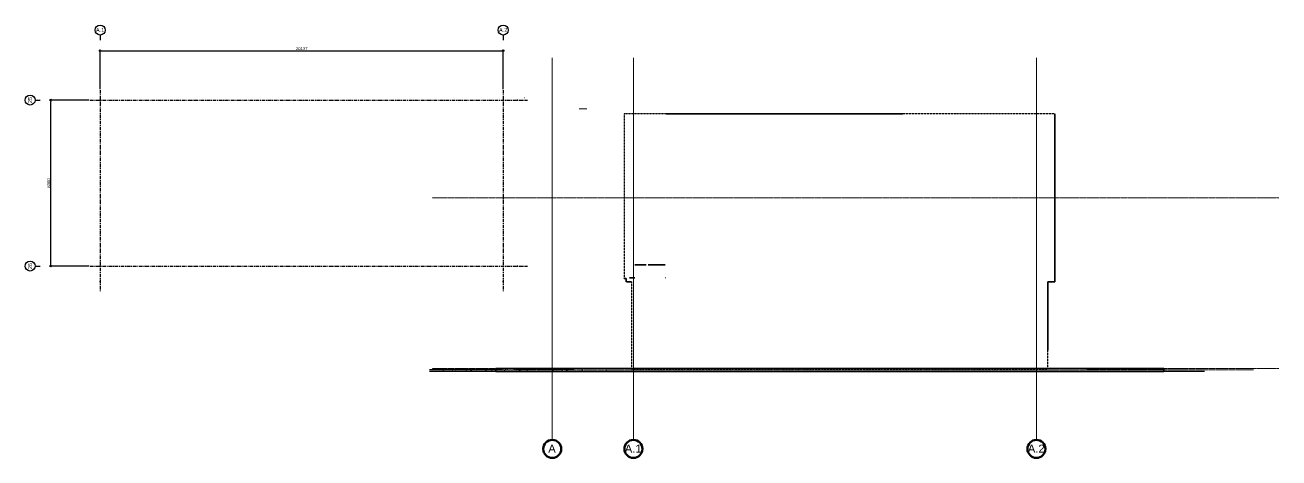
# Model space of a CAD drawing. Header units: millimetres. Extents: x 652554 to 1678317, y -308114 to 170803.
# Drawn here: x 864680 to 927325, y -49628 to -27983 of the extents above; entities that cross this region are included whole.
import ezdxf
from ezdxf.enums import TextEntityAlignment as Align

# ---------------------------------------------------------------- set-up
doc = ezdxf.new("R2010")
doc.units = ezdxf.units.MM
for name, pattern in [('Centre', [31.75, 6.35, -4.7625, 15.875, -4.7625]), ('DPA_Grid _ Level 100', [10, 5.5, -1.6, 1.3, -1.6]), ('DPA_Hidden 500', [1.4, 0.8, -0.6]), ('HIDDEN', [0.375, 0.25, -0.125]), ('TA_GL_000.70000', [1.925, 0.7, -0.175, 0.175, -0.175, 0.7])]:
    doc.linetypes.add(name, pattern=pattern)
for name, color, linetype in [('000 - 0_SYM_DWG_GRID-BUBBLE_MAIN_COLOR_1', 7, 'Continuous'), ('000 - 0_SYM_DWG_GRID-BUBBLE_SUB_COLOR_1', 7, 'Continuous'), ('000 - 0_SYM_DWG_GRIDLINE_MAIN_COLOR_1', 7, 'Continuous'), ('000 - 0_SYM_DWG_GRIDLINE_MAIN_COLOR_251', 7, 'Continuous'), ('DIM', 7, 'Continuous')]:
    doc.layers.add(name, color=color, linetype=linetype)
for name, color, linetype, lineweight in [('A-ANNO-DIMS', 7, 'Continuous', 9), ('A-COLS-E', 7, 'Continuous', 35), ('A-DETL-THIN', 7, 'Continuous', 25), ('A-FLOR-E', 7, 'Continuous', 35), ('A-FLOR-FNSH', 7, 'Continuous', 70), ('A-FLOR-LEVL', 7, 'Continuous', 9), ('A-FLOR-PATT', 7, 'Continuous', 70), ('A-GENM', 7, 'Continuous', 9), ('A-GENM-HDLN', 7, 'DPA_Hidden 500', 9), ('A-GLAZ-CURT', 7, 'Continuous', 9), ('A-GLAZ-CWMG', 7, 'Continuous', 35), ('G-ANNO-SPOR', 7, 'Continuous', 9), ('G-ANNO-TEXT', 7, 'Continuous', 9), ('L-SITE', 7, 'Continuous', 35), ('S-GRID', 7, 'Continuous', 9), ('S-GRID-IDEN', 7, 'Continuous', 50), ('WALL-E', 7, 'Continuous', 35)]:
    doc.layers.add(name, color=color, linetype=linetype, lineweight=lineweight)
doc.styles.add('Arial', font='arial.ttf')
doc.styles.add('Arial_2', font='arial.ttf', dxfattribs={"height": 3})
doc.styles.add('FAMELINE_FOR_CKST', font='arial.ttf')
doc.styles.add('TA', font='', dxfattribs={"height": 4.5})
doc.styles.get('TA').set_extended_font_data('Cordia New')
doc.dimstyles.new('DPA-DIM-3_0_C-T', dxfattribs={"dimscale": 304.8, "dimtxt": 153.03891, "dimasz": 0.246063, "dimexe": 0.328084, "dimexo": 0.0625, "dimgap": 0.082021, "dimtad": 0, "dimjust": 2, "dimdec": 0, "dimzin": 0, "dimdsep": 46, "dimtxsty": 'Arial_2', "dimblk1": 'DOTBLANK', "dimblk2": 'OBLIQUE', "dimsah": 1, "dimcen": 0.09, "dimdle": 0.328084, "dimclrd": 7, "dimclre": 7, "dimclrt": 7, "dimadec": 8, "dimazin": 0, "dimtfac": 1, "dimtdec": 4, "dimtix": 1, "dimtmove": 2, "dimatfit": 3, "dimfxl": 0.656168, "dimfxlon": 1, "dimtvp": 1, "dimtolj": 1, "dimtzin": 0, "dimarcsym": 2})
doc.dimstyles.new('FAMELINE-CKST_C-C', dxfattribs={"dimtxt": 0.3, "dimasz": 0.15, "dimexe": 0.1, "dimexo": 0.1, "dimgap": 0.05, "dimtad": 1, "dimzin": 0, "dimdsep": 46, "dimtxsty": 'FAMELINE_FOR_CKST', "dimblk": 'ORIGIN', "dimblk1": 'ORIGIN', "dimblk2": 'ORIGIN', "dimsah": 1, "dimcen": 0.1, "dimdle": 0.1, "dimclrd": 7, "dimclre": 7, "dimclrt": 7, "dimadec": 0, "dimazin": 0, "dimtfac": 1, "dimtix": 1, "dimtmove": 2, "dimatfit": 3, "dimfxl": 1, "dimtolj": 1, "dimtzin": 0, "dimlwd": -1, "dimlwe": -1, "dimarcsym": 0})
pattern_1 = [(50, (917063, -146376.65), (728.7365, -63.7558), [76.2, -838.2]), (355, (917063, -146376.65), (-140.9716, 764.2276), [60.96, -670.56]), (100.451, (917123.7, -146381.96), (587.77, 700.4668), [64.76, -712.36]), (46.184, (917063, -146173.45), (1084.316, -168.171), [114.3, -1257.3]), (96.636, (917153.3, -146187.5), (949.61, 989.71), [97.14, -1068.54]), (351.184, (917063, -146173.5), (949.62, 989.701), [91.44, -1005.84]), (21, (917164.6, -146224.25), (606.458, -409.0606), [76.2, -838.2]), (326, (917164.6, -146224.25), (247.2083, 736.753), [60.96, -670.56]), (71.451, (917215.1, -146258.34), (853.6683, 327.6855), [64.76, -712.36]), (37.5, (917062.98, -146376.65), (12.3547, 338.2201), [33.528, -628.904, 33.528, -647.192, -673.1]), (37.5, (917062.98, -146376.65), (12.3547, 338.2201), [-1343.152, 33.528, -639.572]), (7.5, (917062.98, -146376.65), (267.2789, 400.7221), [33.528, -354.584, 33.528, -613.664, -256.54]), (7.5, (917062.98, -146376.65), (267.2789, 400.7221), [-1035.304, 33.528, -223.012]), (327.5, (916836.4, -146376.65), (542.3633, -22.91534), [33.528, -220.472, 33.528, -758.952, -1051.56]), (327.5, (916836.4, -146376.65), (542.3633, -22.91534), [-1046.48, 33.528, -1018.032]), (317.5, (916734.8, -146376.65), (592.517, 101.7071), [33.528, -296.672, 33.528, -492.76, -746.76]), (317.5, (916734.8, -146376.65), (592.517, 101.7071), [-856.488, 33.528, -713.232])]

# ---------------------------------------------------------------- blocks, each defined once
blk = doc.blocks.new('DPA_GM-Manhole Cover Type 2 - 900x900-V125-2250-01 ENTRANCE 2 ELEVATION 4')
at = {"layer": 'A-GENM', "color": 7}
for p, q in [((13834, 101220), (14744, 101220)), ((14739, 101220), (13839, 101220)), ((13849, 101222), (13929, 101222)), ((13849, 101220), (13849, 101222)), ((13849, 101222), (13929, 101222)), ((13849, 101220), (13849, 101222)), ((13849, 101220), (14729, 101220)), ((13929, 101220), (13849, 101220)), ((13929, 101220), (13849, 101220)), ((13929, 101222), (14649, 101222)), ((13929, 101220), (13929, 101222)), ((13929, 101222), (13929, 101220)), ((13929, 101222), (14649, 101222)), ((13929, 101222), (13929, 101220)), ((13929, 101220), (13929, 101222)), ((14649, 101220), (13929, 101220)), ((14649, 101220), (13929, 101220)), ((14649, 101222), (14734, 101222)), ((14649, 101222), (14649, 101220)), ((14649, 101222), (14649, 101220)), ((14649, 101222), (14729, 101222)), ((14649, 101220), (14649, 101222)), ((14649, 101220), (14649, 101222)), ((14734, 101220), (14649, 101220)), ((14729, 101220), (14649, 101220)), ((14729, 101220), (14729, 101222)), ((14734, 101222), (14734, 101220))]:
    blk.add_line(p, q, dxfattribs=at)
at = {"layer": 'A-GENM-HDLN', "color": 7}
for p, q in [((14889, 101220), (13689, 101220)), ((13689, 101220), (13689, 101070)), ((14744, 101220), (13834, 101220)), ((14889, 101070), (14889, 101220))]:
    blk.add_line(p, q, dxfattribs=at)
blk = doc.blocks.new('SI-PARK-PEDESTRIAN CROSSING-300 - PEDESTRIAN CROSSING - 800_W_-17232964-2250-01 ENTRANCE 2 ELEVATION 4')
at = {"layer": 'L-SITE', "color": 7, "lineweight": 9}
for p, q in [((6417, 101152), (6267, 101152)), ((6267, 101152), (6417, 101152)), ((6267, 101150), (6267, 101152)), ((6267, 101150), (6267, 101152)), ((6417, 101150), (6267, 101150)), ((6267, 101150), (6417, 101150)), ((6417, 101152), (6417, 101150)), ((6417, 101150), (6417, 101152)), ((6867, 101152), (6717, 101152)), ((6717, 101152), (6867, 101152)), ((6717, 101150), (6717, 101152)), ((6717, 101150), (6717, 101152)), ((6867, 101150), (6717, 101150)), ((6717, 101150), (6867, 101150)), ((6867, 101152), (6867, 101150)), ((6867, 101150), (6867, 101152)), ((7317, 101152), (7167, 101152)), ((7167, 101152), (7317, 101152)), ((7167, 101150), (7167, 101152)), ((7167, 101150), (7167, 101152)), ((7317, 101150), (7167, 101150)), ((7167, 101150), (7317, 101150)), ((7317, 101152), (7317, 101150)), ((7317, 101150), (7317, 101152)), ((7767, 101152), (7617, 101152)), ((7617, 101152), (7767, 101152)), ((7617, 101150), (7617, 101152)), ((7617, 101150), (7617, 101152)), ((7767, 101150), (7617, 101150)), ((7617, 101150), (7767, 101150)), ((7767, 101152), (7767, 101150)), ((7767, 101150), (7767, 101152)), ((8217, 101152), (8067, 101152)), ((8067, 101152), (8217, 101152)), ((8067, 101150), (8067, 101152)), ((8067, 101150), (8067, 101152)), ((8217, 101150), (8067, 101150)), ((8067, 101150), (8217, 101150)), ((8217, 101152), (8217, 101150)), ((8217, 101150), (8217, 101152)), ((8667, 101152), (8517, 101152)), ((8517, 101152), (8667, 101152)), ((8517, 101150), (8517, 101152)), ((8517, 101150), (8517, 101152)), ((8667, 101150), (8517, 101150)), ((8517, 101150), (8667, 101150)), ((8667, 101152), (8667, 101150)), ((8667, 101150), (8667, 101152)), ((9117, 101152), (8967, 101152)), ((8967, 101152), (9117, 101152)), ((8967, 101150), (8967, 101152)), ((8967, 101150), (8967, 101152)), ((9117, 101150), (8967, 101150)), ((8967, 101150), (9117, 101150)), ((9117, 101152), (9117, 101150)), ((9117, 101150), (9117, 101152))]:
    blk.add_line(p, q, dxfattribs=at)
blk = doc.blocks.new('Grid - 100 Scale-2291345-2250-01 ENTRANCE 2 ELEVATION 4')
at = {"layer": 'S-GRID-IDEN', "color": 7}
blk.add_circle((12194, 97198), 450, dxfattribs=at)
blk = doc.blocks.new('*D4056')
at = {"layer": 'Defpoints', "color": 7, "transparency": 16777216}
for p in [(915212, -47348), (915212, -47490), (915212, -47490)]:
    blk.add_point(p, dxfattribs=at)
blk = doc.blocks.new('_DotBlank')
at = {"color": 7, "linetype": 'ByBlock', "lineweight": -2}
blk.add_line((-0.5, 0), (-1, 0), dxfattribs=at)
blk.add_circle((0, 0), 0.5, dxfattribs=at)
blk = doc.blocks.new('_None')
blk = doc.blocks.new('_Oblique')
at = {"color": 7, "linetype": 'ByBlock', "lineweight": -2}
blk.add_line((-0.5, -0.5), (0.5, 0.5), dxfattribs=at)
blk = doc.blocks.new('*D4057')
at = {"layer": 'Defpoints', "color": 7, "transparency": 16777216}
for p in [(895075, -47207), (895075, -47207), (895075, -47348)]:
    blk.add_point(p, dxfattribs=at)
blk = doc.blocks.new('*D4053')
at = {"layer": 'Defpoints', "color": 7, "transparency": 16777216}
for p in [(891017, -30877), (891017, -35671), (891017, -35671)]:
    blk.add_point(p, dxfattribs=at)
blk = doc.blocks.new('*D4054')
at = {"layer": 'Defpoints', "color": 7, "transparency": 16777216}
for p in [(895075, -47348), (895075, -47490), (895075, -47490)]:
    blk.add_point(p, dxfattribs=at)
blk = doc.blocks.new('*D4055')
at = {"layer": 'Defpoints', "color": 7, "transparency": 16777216}
for p in [(915212, -47207), (915212, -47207), (915212, -47348)]:
    blk.add_point(p, dxfattribs=at)
blk = doc.blocks.new('EL-4')
at = {"layer": 'A-COLS-E', "color": 7}
for p, q in [((1587, 5059), (1187, 5059)), ((1187, 5059), (1587, 5059)), ((1587, 5059), (1187, 5059)), ((1187, 5059), (1587, 5059)), ((21817, 4204), (21817, 1109)), ((21817, 1109), (21817, 4204)), ((21817, 4204), (21817, 1109)), ((21817, 1109), (21817, 4204))]:
    blk.add_line(p, q, dxfattribs=at)
at = {"layer": 'A-GENM', "color": 7}
for p, q in [((22172, 7234), (22172, 12409)), ((22172, 7234), (22172, 12409)), ((22172, 7234), (22172, 12409)), ((22172, 7234), (22172, 12409)), ((22172, 7234), (22172, 12409)), ((22172, 7234), (22172, 12409)), ((22172, 7234), (22172, 12409)), ((22172, 7234), (22172, 12409)), ((22172, 7234), (22172, 12409)), ((22172, 7234), (22172, 12409)), ((22172, 7234), (22172, 12409)), ((22172, 7234), (22172, 12409)), ((22172, 7234), (22172, 12409)), ((22172, 7234), (22172, 12409)), ((22172, 7234), (22172, 12409)), ((22172, 7234), (22172, 12409)), ((22172, 7234), (22172, 12409)), ((22172, 7234), (22172, 12409)), ((22172, 7234), (22172, 12409)), ((22172, 7234), (22172, 12409)), ((22172, 7234), (22172, 12409)), ((22172, 7234), (22172, 12409)), ((22172, 7234), (22172, 12409)), ((22172, 7234), (22172, 12409)), ((22172, 7234), (22172, 12409)), ((22172, 7234), (22172, 12409)), ((22172, 7234), (22172, 12409)), ((22172, 7234), (22172, 12409)), ((22172, 7234), (22172, 12409)), ((22172, 7234), (22172, 12409)), ((22172, 7234), (22172, 12409)), ((22172, 7234), (22172, 12409)), ((22172, 7234), (22172, 12409)), ((22172, 7234), (22172, 12409)), ((22172, 7234), (22172, 12409)), ((22172, 7234), (22172, 12409)), ((22172, 7234), (22172, 12409)), ((22172, 7234), (22172, 12409)), ((22172, 7234), (22172, 12409)), ((22172, 7234), (22172, 12409)), ((22172, 7234), (22172, 12409)), ((22172, 7234), (22172, 12409)), ((22172, 7234), (22172, 12409)), ((22172, 7234), (22172, 12409)), ((22172, 7234), (22172, 12409)), ((22172, 7234), (22172, 12409)), ((22172, 7234), (22172, 12409)), ((22172, 7234), (22172, 12409)), ((22172, 7234), (22172, 12409)), ((22172, 7234), (22172, 12409)), ((22172, 7234), (22172, 12409)), ((22172, 7234), (22172, 12409)), ((22172, 7234), (22172, 12409)), ((22172, 7234), (22172, 12409)), ((22172, 7234), (22172, 12409)), ((22172, 7234), (22172, 12409)), ((22172, 7234), (22172, 12409)), ((22172, 7234), (22172, 12409)), ((22172, 7234), (22172, 12409)), ((22172, 7234), (22172, 12409)), ((22172, 7234), (22172, 12409)), ((22172, 7234), (22172, 12409)), ((22172, 7234), (22172, 12409)), ((22172, 7234), (22172, 12409)), ((22172, 7234), (22172, 12409)), ((22172, 7234), (22172, 12409)), ((22172, 7234), (22172, 12409)), ((22172, 7234), (22172, 12409)), ((22172, 7234), (22172, 12409)), ((22172, 7234), (22172, 12409)), ((22172, 7234), (22172, 12409)), ((22172, 7234), (22172, 12409)), ((22172, 7234), (22172, 12409)), ((22172, 7234), (22172, 12409)), ((22172, 7234), (22172, 12409)), ((22172, 7234), (22172, 12409)), ((22172, 7234), (22172, 12409)), ((22172, 7234), (22172, 12409)), ((22172, 7234), (22172, 12409)), ((22172, 7234), (22172, 12409)), ((22172, 7234), (22172, 12409)), ((22172, 7234), (22172, 12409)), ((22172, 7234), (22172, 12409)), ((22172, 7234), (22172, 12409)), ((22172, 7234), (22172, 12409)), ((22172, 7234), (22172, 12409)), ((22172, 7234), (22172, 12409)), ((22172, 7234), (22172, 12409)), ((22172, 7234), (22172, 12409)), ((22172, 7234), (22172, 12409)), ((22172, 7234), (22172, 12409)), ((22172, 7234), (22172, 12409)), ((22172, 7234), (22172, 12409)), ((22172, 7234), (22172, 12409)), ((22172, 7234), (22172, 12409)), ((22172, 7234), (22172, 12409)), ((22172, 7234), (22172, 12409)), ((22172, 7234), (22172, 12409)), ((22172, 7234), (22172, 12409)), ((22172, 7234), (22172, 12409)), ((22172, 7234), (22172, 12409)), ((22172, 7234), (22172, 12409)), ((22172, 7234), (22172, 12409)), ((22172, 7234), (22172, 12409)), ((22172, 7234), (22172, 12409)), ((22172, 7234), (22172, 12409)), ((22172, 7234), (22172, 12409)), ((22172, 7234), (22172, 12409)), ((22172, 7234), (22172, 12409)), ((22172, 7234), (22172, 12409)), ((22172, 7234), (22172, 12409)), ((22172, 7234), (22172, 12409)), ((22172, 7234), (22172, 12409)), ((22172, 7234), (22172, 12409)), ((22172, 7234), (22172, 12409)), ((22172, 7234), (22172, 12409)), ((22172, 7234), (22172, 12409)), ((22172, 7234), (22172, 12409)), ((22172, 7234), (22172, 12409)), ((22172, 7234), (22172, 12409)), ((22172, 7234), (22172, 12409)), ((22172, 7234), (22172, 12409)), ((22172, 7234), (22172, 12409)), ((22172, 7234), (22172, 12409)), ((22172, 7234), (22172, 12409)), ((22172, 7234), (22172, 12409)), ((22172, 7234), (22172, 12409)), ((22172, 7234), (22172, 12409)), ((22172, 7234), (22172, 12409)), ((22172, 7234), (22172, 12409)), ((22172, 7234), (22172, 12409)), ((22172, 7234), (22172, 12409)), ((22172, 7234), (22172, 12409)), ((22172, 7234), (22172, 12409)), ((22172, 7234), (22172, 12409)), ((22172, 7234), (22172, 12409)), ((22172, 7234), (22172, 12409)), ((22172, 7234), (22172, 12409)), ((22172, 7234), (22172, 12409)), ((22172, 7234), (22172, 12409)), ((22172, 7234), (22172, 12409)), ((22172, 7234), (22172, 12409)), ((22172, 7234), (22172, 12409)), ((22172, 7234), (22172, 12409)), ((22172, 7234), (22172, 12409)), ((22172, 7234), (22172, 12409)), ((22172, 7234), (22172, 12409)), ((22172, 7234), (22172, 12409)), ((22172, 7234), (22172, 12409)), ((22172, 7234), (22172, 12409)), ((22172, 7234), (22172, 12409)), ((22172, 7234), (22172, 12409)), ((22172, 7234), (22172, 12409)), ((22172, 7234), (22172, 12409)), ((22172, 7234), (22172, 12409)), ((22172, 7234), (22172, 12409)), ((22172, 7234), (22172, 12409)), ((22172, 7234), (22172, 12409)), ((22172, 7234), (22172, 12409)), ((22172, 7234), (22172, 12409)), ((22172, 7234), (22172, 12409)), ((22172, 7234), (22172, 12409)), ((22172, 7234), (22172, 12409)), ((22172, 7234), (22172, 12409)), ((22172, 7234), (22172, 12409)), ((22172, 7234), (22172, 12409)), ((22172, 7234), (22172, 12409)), ((22172, 7234), (22172, 12409)), ((22172, 7234), (22172, 12409)), ((22172, 7234), (22172, 12409)), ((22172, 7234), (22172, 12409)), ((22172, 7234), (22172, 12409)), ((22172, 7234), (22172, 12409)), ((22172, 7234), (22172, 12409)), ((22172, 7234), (22172, 12409)), ((22172, 7234), (22172, 12409)), ((22172, 7234), (22172, 12409)), ((22172, 7234), (22172, 12409)), ((22172, 7234), (22172, 12409)), ((22172, 7234), (22172, 12409)), ((22172, 7234), (22172, 12409)), ((22172, 7234), (22172, 12409)), ((22172, 7234), (22172, 12409)), ((22172, 7234), (22172, 12409)), ((22172, 7234), (22172, 12409)), ((22172, 7234), (22172, 12409)), ((22172, 7234), (22172, 12409)), ((22172, 7234), (22172, 12409)), ((22172, 7234), (22172, 12409)), ((22172, 7234), (22172, 12409)), ((22172, 7234), (22172, 12409)), ((22172, 7234), (22172, 12409)), ((22172, 7234), (22172, 12409)), ((22172, 7234), (22172, 12409)), ((22172, 7234), (22172, 12409)), ((22172, 7234), (22172, 12409)), ((22172, 7234), (22172, 12409)), ((22172, 7234), (22172, 12409)), ((22172, 7234), (22172, 12409)), ((22172, 7234), (22172, 12409)), ((22172, 7234), (22172, 12409)), ((22172, 7234), (22172, 12409)), ((22172, 7234), (22172, 12409)), ((22172, 7234), (22172, 12409)), ((22172, 7234), (22172, 12409)), ((22172, 7234), (22172, 12409)), ((22172, 7234), (22172, 12409)), ((22172, 7234), (22172, 12409)), ((22172, 7234), (22172, 12409)), ((22172, 7234), (22172, 12409)), ((22172, 7234), (22172, 12409)), ((22172, 7234), (22172, 12409)), ((22172, 7234), (22172, 12409)), ((22172, 7234), (22172, 12409)), ((22172, 7234), (22172, 12409)), ((22172, 7234), (22172, 12409)), ((22172, 7234), (22172, 12409)), ((22172, 7234), (22172, 12409)), ((22172, 7234), (22172, 12409)), ((22172, 7234), (22172, 12409)), ((22172, 7234), (22172, 12409)), ((22172, 7234), (22172, 12409)), ((22172, 7234), (22172, 12409)), ((22172, 7234), (22172, 12409)), ((22172, 7234), (22172, 12409)), ((22172, 7234), (22172, 12409)), ((22172, 7234), (22172, 12409)), ((22172, 7234), (22172, 12409)), ((22172, 7234), (22172, 12409)), ((22172, 7234), (22172, 12409)), ((22172, 7234), (22172, 12409)), ((22172, 7234), (22172, 12409)), ((22172, 7234), (22172, 12409)), ((22172, 7234), (22172, 12409)), ((22172, 7234), (22172, 12409)), ((22172, 7234), (22172, 12409)), ((22172, 7234), (22172, 12409)), ((22172, 7234), (22172, 12409)), ((22172, 7234), (22172, 12409)), ((22172, 7234), (22172, 12409)), ((22172, 7234), (22172, 12409)), ((22172, 7234), (22172, 12409)), ((22172, 7234), (22172, 12409)), ((22172, 7234), (22172, 12409)), ((22172, 7234), (22172, 12409)), ((22172, 7234), (22172, 12409)), ((22172, 7234), (22172, 12409)), ((22172, 7234), (22172, 12409)), ((22172, 7234), (22172, 12409)), ((22172, 7234), (22172, 12409)), ((22172, 7234), (22172, 12409)), ((22172, 7234), (22172, 12409)), ((22172, 7234), (22172, 12409)), ((22172, 7234), (22172, 12409)), ((22172, 7234), (22172, 12409)), ((22172, 7234), (22172, 12409)), ((22172, 7234), (22172, 12409)), ((22172, 7234), (22172, 12409)), ((22172, 7234), (22172, 12409)), ((22172, 7234), (22172, 12409)), ((22172, 7234), (22172, 12409)), ((22172, 7234), (22172, 12409)), ((22172, 7234), (22172, 12409)), ((22172, 7234), (22172, 12409)), ((22172, 7234), (22172, 12409)), ((22172, 7234), (22172, 12409)), ((22172, 7234), (22172, 12409)), ((22172, 7234), (22172, 12409)), ((22172, 7234), (22172, 12409)), ((22172, 7234), (22172, 12409)), ((22172, 7234), (22172, 12409)), ((22172, 7234), (22172, 12409)), ((22172, 7234), (22172, 12409)), ((22172, 7234), (22172, 12409)), ((22172, 7234), (22172, 12409)), ((22172, 7234), (22172, 12409)), ((22172, 7234), (22172, 12409)), ((22172, 7234), (22172, 12409)), ((22172, 7234), (22172, 12409)), ((22172, 7234), (22172, 12409)), ((22172, 7234), (22172, 12409)), ((22172, 7234), (22172, 12409)), ((22172, 7234), (22172, 12409)), ((22172, 7234), (22172, 12409)), ((22172, 7234), (22172, 12409)), ((22172, 7234), (22172, 12409)), ((22172, 7234), (22172, 12409)), ((22172, 7234), (22172, 12409)), ((22172, 7234), (22172, 12409)), ((22172, 7234), (22172, 12409)), ((22172, 7234), (22172, 12409)), ((22172, 7234), (22172, 12409)), ((22172, 7234), (22172, 12409)), ((22172, 7234), (22172, 12409)), ((22172, 7234), (22172, 12409)), ((22172, 7234), (22172, 12409)), ((22172, 7234), (22172, 12409)), ((22172, 7234), (22172, 12409)), ((22172, 7234), (22172, 12409)), ((22172, 7234), (22172, 12409)), ((22172, 7234), (22172, 12409)), ((22172, 7234), (22172, 12409)), ((22172, 7234), (22172, 12409)), ((22172, 7234), (22172, 12409)), ((22172, 7234), (22172, 12409)), ((22172, 7234), (22172, 12409)), ((22172, 7234), (22172, 12409)), ((22172, 7234), (22172, 12409)), ((22172, 7234), (22172, 12409)), ((22172, 7234), (22172, 12409)), ((22172, 7234), (22172, 12409)), ((22172, 7234), (22172, 12409)), ((22172, 7234), (22172, 12409)), ((22172, 7234), (22172, 12409)), ((22172, 7234), (22172, 12409)), ((22172, 7234), (22172, 12409)), ((22172, 7234), (22172, 12409)), ((22172, 7234), (22172, 12409)), ((22172, 7234), (22172, 12409)), ((22172, 7234), (22172, 12409)), ((22172, 7234), (22172, 12409)), ((22172, 4409), (22172, 7184)), ((22172, 4409), (22172, 7184)), ((22172, 4409), (22172, 7184)), ((22172, 4409), (22172, 7184)), ((22172, 4409), (22172, 7184)), ((22172, 4409), (22172, 7184)), ((22172, 4409), (22172, 7184)), ((22172, 4409), (22172, 7184)), ((22172, 4409), (22172, 7184)), ((22172, 4409), (22172, 7184)), ((22172, 4409), (22172, 7184)), ((22172, 4409), (22172, 7184)), ((22172, 4409), (22172, 7184)), ((22172, 4409), (22172, 7184)), ((22172, 4409), (22172, 7184)), ((22172, 4409), (22172, 7184)), ((22172, 4409), (22172, 7184)), ((22172, 4409), (22172, 7184)), ((22172, 4409), (22172, 7184)), ((22172, 4409), (22172, 7184)), ((22172, 4409), (22172, 7184)), ((22172, 4409), (22172, 7184)), ((22172, 4409), (22172, 7184)), ((22172, 4409), (22172, 7184)), ((22172, 4409), (22172, 7184)), ((22172, 4409), (22172, 7184)), ((22172, 4409), (22172, 7184)), ((22172, 4409), (22172, 7184)), ((22172, 4409), (22172, 7184)), ((22172, 4409), (22172, 7184)), ((22172, 4409), (22172, 7184)), ((22172, 4409), (22172, 7184)), ((22172, 4409), (22172, 7184)), ((22172, 4409), (22172, 7184)), ((22172, 4409), (22172, 7184)), ((22172, 4409), (22172, 7184)), ((22172, 4409), (22172, 7184)), ((22172, 4409), (22172, 7184)), ((22172, 4409), (22172, 7184)), ((22172, 4409), (22172, 7184)), ((22172, 4409), (22172, 7184)), ((22172, 4409), (22172, 7184)), ((22172, 4409), (22172, 7184)), ((22172, 4409), (22172, 7184)), ((22172, 4409), (22172, 7184)), ((22172, 4409), (22172, 7184)), ((22172, 4409), (22172, 7184)), ((22172, 4409), (22172, 7184)), ((22172, 4409), (22172, 7184)), ((22172, 4409), (22172, 7184)), ((22172, 4409), (22172, 7184)), ((22172, 4409), (22172, 7184)), ((22172, 4409), (22172, 7184)), ((22172, 4409), (22172, 7184)), ((22172, 4409), (22172, 7184)), ((22172, 4409), (22172, 7184)), ((22172, 4409), (22172, 7184)), ((22172, 4409), (22172, 7184)), ((22172, 4409), (22172, 7184)), ((22172, 4409), (22172, 7184)), ((22172, 4409), (22172, 7184)), ((22172, 4409), (22172, 7184)), ((22172, 4409), (22172, 7184)), ((22172, 4409), (22172, 7184)), ((22172, 4409), (22172, 7184)), ((22172, 4409), (22172, 7184)), ((22172, 4409), (22172, 7184)), ((22172, 4409), (22172, 7184)), ((22172, 4409), (22172, 7184)), ((22172, 4409), (22172, 7184)), ((22172, 4409), (22172, 7184)), ((22172, 4409), (22172, 7184)), ((22172, 4409), (22172, 7184)), ((22172, 4409), (22172, 7184)), ((22172, 4409), (22172, 7184)), ((22172, 4409), (22172, 7184)), ((22172, 4409), (22172, 7184)), ((22172, 4409), (22172, 7184)), ((22172, 4409), (22172, 7184)), ((22172, 4409), (22172, 7184)), ((22172, 4409), (22172, 7184)), ((22172, 4409), (22172, 7184)), ((22172, 4409), (22172, 7184)), ((22172, 4409), (22172, 7184)), ((22172, 4409), (22172, 7184)), ((22172, 4409), (22172, 7184)), ((22172, 4409), (22172, 7184)), ((22172, 4409), (22172, 7184)), ((22172, 4409), (22172, 7184)), ((22172, 4409), (22172, 7184)), ((22172, 4409), (22172, 7184)), ((22172, 4409), (22172, 7184)), ((22172, 4409), (22172, 7184)), ((22172, 4409), (22172, 7184)), ((22172, 4409), (22172, 7184)), ((22172, 4409), (22172, 7184)), ((22172, 4409), (22172, 7184)), ((22172, 4409), (22172, 7184)), ((22172, 4409), (22172, 7184)), ((22172, 4409), (22172, 7184)), ((22172, 4409), (22172, 7184)), ((22172, 4409), (22172, 7184)), ((22172, 4409), (22172, 7184)), ((22172, 4409), (22172, 7184)), ((22172, 4409), (22172, 7184)), ((22172, 4409), (22172, 7184)), ((22172, 4409), (22172, 7184)), ((22172, 4409), (22172, 7184)), ((22172, 4409), (22172, 7184)), ((22172, 4409), (22172, 7184)), ((22172, 4409), (22172, 7184)), ((22172, 4409), (22172, 7184)), ((22172, 4409), (22172, 7184)), ((22172, 4409), (22172, 7184)), ((22172, 4409), (22172, 7184)), ((22172, 4409), (22172, 7184)), ((22172, 4409), (22172, 7184)), ((22172, 4409), (22172, 7184)), ((22172, 4409), (22172, 7184)), ((22172, 4409), (22172, 7184)), ((22172, 4409), (22172, 7184)), ((22172, 4409), (22172, 7184)), ((22172, 4409), (22172, 7184)), ((22172, 4409), (22172, 7184)), ((22172, 4409), (22172, 7184)), ((22172, 4409), (22172, 7184)), ((22172, 4409), (22172, 7184)), ((22172, 4409), (22172, 7184)), ((22172, 4409), (22172, 7184)), ((22172, 4409), (22172, 7184)), ((22172, 4409), (22172, 7184)), ((22172, 4409), (22172, 7184)), ((22172, 4409), (22172, 7184)), ((22172, 4409), (22172, 7184)), ((22172, 4409), (22172, 7184)), ((22172, 4409), (22172, 7184)), ((22172, 4409), (22172, 7184)), ((22172, 4409), (22172, 7184)), ((22172, 4409), (22172, 7184)), ((22172, 4409), (22172, 7184)), ((22172, 4409), (22172, 7184)), ((22172, 4409), (22172, 7184)), ((22172, 4409), (22172, 7184)), ((22172, 4409), (22172, 7184)), ((22172, 4409), (22172, 7184)), ((22172, 4409), (22172, 7184)), ((22172, 4409), (22172, 7184)), ((22172, 4409), (22172, 7184)), ((22172, 4409), (22172, 7184)), ((22172, 4409), (22172, 7184)), ((22172, 4409), (22172, 7184)), ((22172, 4409), (22172, 7184)), ((22172, 4409), (22172, 7184)), ((22172, 4409), (22172, 7184)), ((22172, 4409), (22172, 7184)), ((22172, 4409), (22172, 7184)), ((22172, 4409), (22172, 7184)), ((22172, 4409), (22172, 7184)), ((22172, 4409), (22172, 7184)), ((22172, 4409), (22172, 7184)), ((22172, 4409), (22172, 7184)), ((22172, 4409), (22172, 7184)), ((22172, 4409), (22172, 7184)), ((22172, 4409), (22172, 7184)), ((22172, 4409), (22172, 7184)), ((22172, 4409), (22172, 7184)), ((22172, 4409), (22172, 7184)), ((22172, 4409), (22172, 7184)), ((22172, 4409), (22172, 7184)), ((22172, 4409), (22172, 7184)), ((22172, 4409), (22172, 7184)), ((22172, 4409), (22172, 7184)), ((22172, 4409), (22172, 7184)), ((22172, 4409), (22172, 7184)), ((22172, 4409), (22172, 7184)), ((22172, 4409), (22172, 7184)), ((22172, 4409), (22172, 7184)), ((22172, 4409), (22172, 7184)), ((22172, 4409), (22172, 7184)), ((22172, 4409), (22172, 7184)), ((22172, 4409), (22172, 7184)), ((22172, 4409), (22172, 7184)), ((22172, 4409), (22172, 7184)), ((22172, 4409), (22172, 7184)), ((22172, 4409), (22172, 7184)), ((22172, 4409), (22172, 7184)), ((22172, 4409), (22172, 7184)), ((22172, 4409), (22172, 7184)), ((22172, 4409), (22172, 7184)), ((22172, 4409), (22172, 7184)), ((22172, 4409), (22172, 7184)), ((22172, 4409), (22172, 7184)), ((22172, 4409), (22172, 7184)), ((22172, 4409), (22172, 7184)), ((22172, 4409), (22172, 7184)), ((22172, 4409), (22172, 7184)), ((22172, 4409), (22172, 7184)), ((22172, 4409), (22172, 7184)), ((22172, 4409), (22172, 7184)), ((22172, 4409), (22172, 7184)), ((22172, 4409), (22172, 7184)), ((22172, 4409), (22172, 7184)), ((22172, 4409), (22172, 7184)), ((22172, 4409), (22172, 7184)), ((22172, 4409), (22172, 7184)), ((22172, 4409), (22172, 7184)), ((22172, 4409), (22172, 7184)), ((22172, 4409), (22172, 7184)), ((22172, 4409), (22172, 7184)), ((22172, 4409), (22172, 7184)), ((22172, 4409), (22172, 7184)), ((22172, 4409), (22172, 7184)), ((22172, 4409), (22172, 7184)), ((22172, 4409), (22172, 7184)), ((22172, 4409), (22172, 7184)), ((22172, 4409), (22172, 7184)), ((22172, 4409), (22172, 7184)), ((22172, 4409), (22172, 7184)), ((22172, 4409), (22172, 7184)), ((22172, 4409), (22172, 7184)), ((22172, 4409), (22172, 7184)), ((22172, 4409), (22172, 7184)), ((22172, 4409), (22172, 7184)), ((22172, 4409), (22172, 7184)), ((22172, 4409), (22172, 7184)), ((22172, 4409), (22172, 7184)), ((22172, 4409), (22172, 7184)), ((22172, 4409), (22172, 7184)), ((22172, 4409), (22172, 7184)), ((22172, 4409), (22172, 7184)), ((22172, 4409), (22172, 7184)), ((22172, 4409), (22172, 7184)), ((22172, 4409), (22172, 7184)), ((22172, 4409), (22172, 7184)), ((22172, 4409), (22172, 7184)), ((22172, 4409), (22172, 7184)), ((22172, 4409), (22172, 7184)), ((22172, 4409), (22172, 7184)), ((22172, 4409), (22172, 7184)), ((22172, 4409), (22172, 7184)), ((22172, 4409), (22172, 7184)), ((22172, 4409), (22172, 7184)), ((22172, 4409), (22172, 7184)), ((22172, 4409), (22172, 7184)), ((22172, 4409), (22172, 7184)), ((22172, 4409), (22172, 7184)), ((22172, 4409), (22172, 7184)), ((22172, 4409), (22172, 7184)), ((22172, 4409), (22172, 7184)), ((22172, 4409), (22172, 7184)), ((22172, 4409), (22172, 7184)), ((22172, 4409), (22172, 7184)), ((22172, 4409), (22172, 7184)), ((22172, 4409), (22172, 7184)), ((22172, 4409), (22172, 7184)), ((22172, 4409), (22172, 7184)), ((22172, 4409), (22172, 7184)), ((22172, 4409), (22172, 7184)), ((22172, 4409), (22172, 7184)), ((22172, 4409), (22172, 7184)), ((22172, 4409), (22172, 7184)), ((22172, 4409), (22172, 7184)), ((22172, 4409), (22172, 7184)), ((22172, 4409), (22172, 7184)), ((22172, 4409), (22172, 7184)), ((22172, 4409), (22172, 7184)), ((22172, 4409), (22172, 7184)), ((22172, 4409), (22172, 7184)), ((22172, 4409), (22172, 7184)), ((22172, 4409), (22172, 7184)), ((22172, 4409), (22172, 7184)), ((22172, 4409), (22172, 7184)), ((22172, 4409), (22172, 7184)), ((22172, 4409), (22172, 7184)), ((22172, 4409), (22172, 7184)), ((22172, 4409), (22172, 7184)), ((22172, 4409), (22172, 7184)), ((22172, 4409), (22172, 7184)), ((22172, 4409), (22172, 7184)), ((22172, 4409), (22172, 7184)), ((22172, 4409), (22172, 7184)), ((22172, 4409), (22172, 7184)), ((22172, 4409), (22172, 7184)), ((22172, 4409), (22172, 7184)), ((22172, 4409), (22172, 7184)), ((22172, 4409), (22172, 7184)), ((22172, 4409), (22172, 7184)), ((22172, 4409), (22172, 7184)), ((22172, 4409), (22172, 7184)), ((22172, 4409), (22172, 7184)), ((22172, 4409), (22172, 7184)), ((22172, 4409), (22172, 7184)), ((22172, 4409), (22172, 7184)), ((22172, 4409), (22172, 7184)), ((22172, 4409), (22172, 7184)), ((22172, 4409), (22172, 7184)), ((22172, 4409), (22172, 7184)), ((22172, 4409), (22172, 7184)), ((22172, 4409), (22172, 7184)), ((22172, 4409), (22172, 7184)), ((22172, 4409), (22172, 7184)), ((22172, 4409), (22172, 7184)), ((22172, 4409), (22172, 7184)), ((22172, 4409), (22172, 7184)), ((22172, 4409), (22172, 7184)), ((22172, 4409), (22172, 7184)), ((22172, 4409), (22172, 7184)), ((22172, 4409), (22172, 7184)), ((22172, 4409), (22172, 7184)), ((22172, 4409), (22172, 7184)), ((22172, 4409), (22172, 7184)), ((22172, 4409), (22172, 7184)), ((22172, 4409), (22172, 7184)), ((22172, 4409), (22172, 7184)), ((22172, 4409), (22172, 7184)), ((22172, 4409), (22172, 7184)), ((22172, 4409), (22172, 7184)), ((22172, 4409), (22172, 7184)), ((22172, 4409), (22172, 7184)), ((22172, 4409), (22172, 7184)), ((22172, 4409), (22172, 7184))]:
    blk.add_line(p, q, dxfattribs=at)
at = {"layer": 'A-GLAZ-CURT', "color": 7}
for p, q in [((22172, 12409), (22172, 7234)), ((22172, 7234), (22172, 12409)), ((22172, 7234), (22172, 12409)), ((22172, 7234), (22172, 12409)), ((22172, 12409), (22172, 7234)), ((22172, 12409), (22172, 7234)), ((22172, 7234), (22172, 12409)), ((22172, 7234), (22172, 12409)), ((22172, 12409), (22172, 7234)), ((22172, 12409), (22172, 7234)), ((22172, 7234), (22172, 12409)), ((22172, 7234), (22172, 12409)), ((22172, 12409), (22172, 7234)), ((22172, 12409), (22172, 7234)), ((22172, 7234), (22172, 12409)), ((22172, 7234), (22172, 12409)), ((22172, 12409), (22172, 7234)), ((22172, 12409), (22172, 7234)), ((22172, 7234), (22172, 12409)), ((22172, 7234), (22172, 12409)), ((22172, 12409), (22172, 7234)), ((22172, 12409), (22172, 7234)), ((22172, 7234), (22172, 12409)), ((22172, 7234), (22172, 12409)), ((22172, 12409), (22172, 7234)), ((22172, 12409), (22172, 7234)), ((22172, 7234), (22172, 12409)), ((22172, 7234), (22172, 12409)), ((22172, 7234), (22172, 7294)), ((22172, 7294), (22172, 7234)), ((22172, 7184), (22172, 4409)), ((22172, 4409), (22172, 7184)), ((22172, 4409), (22172, 7184)), ((22172, 4409), (22172, 7184)), ((22172, 7134), (22172, 7184)), ((22172, 7184), (22172, 7134)), ((22172, 7184), (22172, 4409)), ((22172, 7184), (22172, 4409)), ((22172, 4409), (22172, 7184)), ((22172, 4409), (22172, 7184)), ((22172, 7184), (22172, 4409)), ((22172, 7184), (22172, 4409)), ((22172, 4409), (22172, 7184)), ((22172, 4409), (22172, 7184)), ((22172, 7184), (22172, 4409)), ((22172, 7184), (22172, 4409)), ((22172, 4409), (22172, 7184)), ((22172, 4409), (22172, 7184)), ((22172, 7184), (22172, 4409)), ((22172, 7184), (22172, 4409)), ((22172, 4409), (22172, 7184)), ((22172, 4409), (22172, 7184)), ((22172, 7184), (22172, 4409)), ((22172, 7184), (22172, 4409)), ((22172, 4409), (22172, 7184)), ((22172, 4409), (22172, 7184)), ((22172, 7184), (22172, 4409)), ((22172, 7184), (22172, 4409)), ((22172, 4409), (22172, 7184)), ((22172, 4409), (22172, 7184)), ((2697, 4409), (2737, 4409)), ((2737, 4409), (2697, 4409)), ((2697, 4409), (2737, 4409)), ((2699, 4409), (2697, 4409)), ((2737, 4409), (2699, 4409)), ((22172, 4605), (22172, 4796)), ((22172, 4796), (22172, 4771)), ((22172, 4771), (22172, 4580)), ((22172, 4694), (22172, 4354)), ((22172, 4505), (22172, 4694)), ((22172, 4580), (22172, 4605)), ((22172, 4439), (22172, 4559)), ((22172, 4559), (22172, 4409)), ((22172, 4409), (22172, 4559)), ((22172, 4559), (22172, 4554)), ((22172, 4554), (22172, 4404)), ((22172, 4404), (22172, 4554)), ((22172, 4554), (22172, 4444)), ((22172, 4354), (22172, 4505)), ((22172, 4409), (22172, 4469)), ((22172, 4469), (22172, 4409)), ((22172, 4444), (22172, 4424)), ((22172, 4429), (22172, 4439)), ((22172, 4409), (22172, 4429)), ((22172, 4424), (22172, 4234)), ((22172, 4229), (22172, 4409)), ((21817, 4209), (22172, 4209)), ((21817, 4209), (22172, 4209)), ((21897, 4209), (21817, 4209)), ((21817, 4209), (21897, 4209)), ((21897, 4209), (21817, 4209)), ((21817, 4209), (21897, 4209)), ((21897, 4209), (21817, 4209)), ((21817, 4209), (21897, 4209)), ((21897, 4209), (21817, 4209)), ((21817, 4209), (21897, 4209)), ((21897, 4209), (21817, 4209)), ((22147, 4209), (21817, 4209)), ((21817, 4209), (22147, 4209)), ((21817, 4204), (21897, 4204)), ((21817, 4204), (21897, 4204)), ((21897, 4204), (21817, 4204)), ((21817, 4204), (21897, 4204)), ((21897, 4204), (21817, 4204)), ((21817, 4204), (21897, 4204)), ((21897, 4204), (21817, 4204)), ((21817, 4204), (21897, 4204)), ((21897, 4204), (21817, 4204)), ((21897, 4209), (21897, 4204)), ((21897, 4209), (21897, 4204)), ((21897, 4209), (21897, 4204)), ((21897, 4209), (21897, 4204)), ((21897, 4209), (21897, 4204)), ((21897, 4209), (21897, 4204)), ((21897, 4209), (21897, 4204)), ((21897, 4209), (21897, 4204)), ((21897, 4209), (21897, 4204)), ((21897, 4209), (21897, 4204)), ((22172, 4209), (22147, 4209)), ((22147, 4209), (22172, 4209)), ((22172, 4234), (22172, 4209)), ((22172, 4209), (22172, 4229)), ((22172, 4214), (22172, 4209)), ((22172, 4209), (22172, 4214))]:
    blk.add_line(p, q, dxfattribs=at)
at = {"layer": 'A-GLAZ-CWMG', "color": 7}
for p, q in [((22172, 12609), (22172, 7209)), ((22172, 7209), (22172, 12609)), ((22172, 7234), (22172, 7184)), ((22172, 7184), (22172, 7234)), ((22172, 7234), (22172, 7184)), ((22172, 7184), (22172, 7234)), ((22172, 7209), (22172, 4209)), ((22172, 4209), (22172, 7209)), ((642, 4379), (642, 4409)), ((642, 4379), (642, 4409)), ((642, 4409), (642, 4379)), ((642, 4409), (642, 4379)), ((912, 4409), (1187, 4409)), ((22172, 4409), (22172, 4209)), ((22172, 4379), (22172, 4409)), ((642, 4379), (742, 4379)), ((742, 4259), (742, 4379)), ((742, 4259), (742, 4379)), ((742, 4379), (742, 4259)), ((742, 4379), (742, 4259)), ((762, 4209), (1017, 4209)), ((1017, 4209), (762, 4209)), ((21817, 4209), (22172, 4209)), ((21817, 4209), (22172, 4209)), ((22047, 4209), (21897, 4209)), ((21897, 4209), (22047, 4209)), ((22172, 4209), (21972, 4209)), ((21972, 4209), (22172, 4209)), ((22172, 4259), (22172, 4379)), ((22172, 4209), (22172, 4259))]:
    blk.add_line(p, q, dxfattribs=at)
at = {"layer": 'DIM', "color": 7, "linetype": 'HIDDEN', "ltscale": 50}
for p, q in [((22172, 12609), (642, 12609)), ((642, 12609), (642, 4379)), ((22172, 4209), (22172, 12609)), ((742, 4209), (742, 4379)), ((1017, 4209), (742, 4209)), ((1017, 4209), (1017, -116)), ((21817, -116), (21817, 4209)), ((21817, 4209), (22172, 4209)), ((1017, -121), (21817, -121))]:
    blk.add_line(p, q, dxfattribs=at)
at = {"layer": 'DIM', "color": 7, "linetype": 'HIDDEN'}
blk.add_line((742, 4379), (642, 4379), dxfattribs=at)
at = {"layer": 'WALL-E', "color": 7}
for p, q in [((14567, 12609), (2747, 12609)), ((1742, 5059), (1487, 5059)), ((1487, 5059), (1742, 5059)), ((2697, 5059), (1842, 5059)), ((1842, 5059), (2697, 5059)), ((21817, 1109), (21817, 4204)), ((21817, 799), (21817, 4204)), ((21817, 1109), (21817, 4204)), ((21817, 4204), (21817, 1109))]:
    blk.add_line(p, q, dxfattribs=at)
blk = doc.blocks.new('*U6646')
at = {"layer": '000 - 0_SYM_DWG_GRIDLINE_MAIN_COLOR_1', "color": 7}
blk.add_line((65, 0), (60, 0), dxfattribs=at)
blk.add_circle((70, 0), 5, dxfattribs=at)
at = {"layer": '000 - 0_SYM_DWG_GRIDLINE_MAIN_COLOR_251', "color": 7, "linetype": 'ByBlock', "ltscale": 5}
blk.add_line((10, 0), (-191.4, 0), dxfattribs=at)
at = {"layer": '000 - 0_SYM_DWG_GRIDLINE_MAIN_COLOR_251', "color": 7}
for p in [(-181.4, 0), (0, 0)]:
    blk.add_point(p, dxfattribs=at)
at = {"color": 7, "style": 'TA', "flags": 1}
blk.add_attdef('LOCATION', (6, -6), '', height=4.5, rotation=270, dxfattribs=at)
at = {"layer": '000 - 0_SYM_DWG_GRID-BUBBLE_MAIN_COLOR_1', "color": 7, "style": 'Arial'}
blk.add_attdef('GRID-HEAD', text='', height=4, rotation=270, dxfattribs=at).set_placement((70, 0), align=Align.MIDDLE_CENTER)
blk = doc.blocks.new('*U6648')
at = {"layer": '000 - 0_SYM_DWG_GRIDLINE_MAIN_COLOR_1', "color": 7}
blk.add_line((65, 0), (60, 0), dxfattribs=at)
blk.add_circle((70, 0), 5, dxfattribs=at)
at = {"layer": '000 - 0_SYM_DWG_GRIDLINE_MAIN_COLOR_251', "color": 7, "linetype": 'ByBlock', "ltscale": 5}
blk.add_line((10, 0), (-191.4, 0), dxfattribs=at)
at = {"layer": '000 - 0_SYM_DWG_GRIDLINE_MAIN_COLOR_251', "color": 7}
for p in [(-181.4, 0), (0, 0)]:
    blk.add_point(p, dxfattribs=at)
at = {"color": 7, "style": 'TA', "flags": 1}
blk.add_attdef('LOCATION', (6, -6), '', height=4.5, rotation=270, dxfattribs=at)
at = {"layer": '000 - 0_SYM_DWG_GRID-BUBBLE_MAIN_COLOR_1', "color": 7, "style": 'Arial'}
blk.add_attdef('GRID-HEAD', text='', height=4, rotation=270, dxfattribs=at).set_placement((70, 0), align=Align.MIDDLE_CENTER)
blk = doc.blocks.new('*U6645')
at = {"layer": '000 - 0_SYM_DWG_GRIDLINE_MAIN_COLOR_1', "color": 7}
blk.add_line((65, 0), (60, 0), dxfattribs=at)
blk.add_circle((70, 0), 5, dxfattribs=at)
at = {"layer": '000 - 0_SYM_DWG_GRIDLINE_MAIN_COLOR_251', "color": 7, "linetype": 'ByBlock', "ltscale": 5}
blk.add_line((10, 0), (-427.2, 0), dxfattribs=at)
at = {"layer": '000 - 0_SYM_DWG_GRIDLINE_MAIN_COLOR_251', "color": 7}
for p in [(-417.2, 0), (0, 0)]:
    blk.add_point(p, dxfattribs=at)
at = {"color": 7, "style": 'TA', "flags": 1}
blk.add_attdef('LOCATION', (6, -6), '', height=4.5, rotation=270, dxfattribs=at)
at = {"layer": '000 - 0_SYM_DWG_GRID-BUBBLE_MAIN_COLOR_1', "color": 7, "style": 'Arial'}
blk.add_attdef('GRID-HEAD', text='', height=4, rotation=270, dxfattribs=at).set_placement((70, 0), align=Align.MIDDLE_CENTER)
blk = doc.blocks.new('*U6647')
at = {"layer": '000 - 0_SYM_DWG_GRIDLINE_MAIN_COLOR_1', "color": 7}
blk.add_line((65, 0), (60, 0), dxfattribs=at)
blk.add_circle((70, 0), 5, dxfattribs=at)
at = {"layer": '000 - 0_SYM_DWG_GRIDLINE_MAIN_COLOR_251', "color": 7, "linetype": 'ByBlock', "ltscale": 5}
blk.add_line((10, 0), (-427.2, 0), dxfattribs=at)
at = {"layer": '000 - 0_SYM_DWG_GRIDLINE_MAIN_COLOR_251', "color": 7}
for p in [(-417.2, 0), (0, 0)]:
    blk.add_point(p, dxfattribs=at)
at = {"color": 7, "style": 'TA', "flags": 1}
blk.add_attdef('LOCATION', (6, -6), '', height=4.5, rotation=270, dxfattribs=at)
at = {"layer": '000 - 0_SYM_DWG_GRID-BUBBLE_MAIN_COLOR_1', "color": 7, "style": 'Arial'}
blk.add_attdef('GRID-HEAD', text='', height=4, rotation=270, dxfattribs=at).set_placement((70, 0), align=Align.MIDDLE_CENTER)
blk = doc.blocks.new('_Origin')
at = {"color": 7, "linetype": 'ByBlock', "lineweight": -2}
blk.add_line((0, 0), (-1, 0), dxfattribs=at)
blk.add_circle((0, 0), 0.5, dxfattribs=at)
blk = doc.blocks.new('*D6639')
at = {"layer": '000 - 0_SYM_DWG_GRID-BUBBLE_SUB_COLOR_1', "color": 7, "transparency": 16777216}
for p, q in [((0, 550), (0, 2519)), ((20137, 550), (20137, 2519)), ((75, 2469), (20062, 2469))]:
    blk.add_line(p, q, dxfattribs=at)
at = {"layer": 'Defpoints', "color": 7, "transparency": 16777216}
for p in [(20137, 2469), (0, 500), (20137, 500)]:
    blk.add_point(p, dxfattribs=at)
at = {"layer": '000 - 0_SYM_DWG_GRID-BUBBLE_SUB_COLOR_1', "color": 7, "transparency": 16777216, "xscale": 75, "yscale": 75, "zscale": 75, "rotation": 180}
blk.add_blockref('_Origin', (0, 2469), dxfattribs=at)
at = {"layer": '000 - 0_SYM_DWG_GRID-BUBBLE_SUB_COLOR_1', "color": 7, "transparency": 16777216, "xscale": 75, "yscale": 75, "zscale": 75}
blk.add_blockref('_Origin', (20137, 2469), dxfattribs=at)
at = {"layer": '000 - 0_SYM_DWG_GRID-BUBBLE_SUB_COLOR_1', "color": 7, "transparency": 16777216, "insert": (10069, 2570), "char_height": 150, "attachment_point": 5, "style": 'FAMELINE_FOR_CKST'}
blk.add_mtext('\\A1;20137', dxfattribs=at)
blk = doc.blocks.new('*D6640')
at = {"layer": '000 - 0_SYM_DWG_GRID-BUBBLE_SUB_COLOR_1', "color": 7, "transparency": 16777216}
for p, q in [((-550, 0), (-2519, 0)), ((-2469, -8225), (-2469, -75)), ((-550, -8300), (-2519, -8300))]:
    blk.add_line(p, q, dxfattribs=at)
at = {"layer": 'Defpoints', "color": 7, "transparency": 16777216}
for p in [(-2469, 0), (-500, 0), (-500, -8300)]:
    blk.add_point(p, dxfattribs=at)
at = {"layer": '000 - 0_SYM_DWG_GRID-BUBBLE_SUB_COLOR_1', "color": 7, "transparency": 16777216, "xscale": 75, "yscale": 75, "zscale": 75}
for p, rotation in [((-2469, 0), 90), ((-2469, -8300), 270)]:
    blk.add_blockref('_Origin', p, dxfattribs=dict(at, rotation=rotation))
at = {"layer": '000 - 0_SYM_DWG_GRID-BUBBLE_SUB_COLOR_1', "color": 7, "transparency": 16777216, "insert": (-2570, -4150), "char_height": 150, "attachment_point": 5, "rotation": 90, "style": 'FAMELINE_FOR_CKST'}
blk.add_mtext('\\A1;8300', dxfattribs=at)
blk = doc.blocks.new('W-1-PP19-ST-ENT2_20260406-090903_PP19_ENT2_MAIN_DIMS')
at = {"layer": '000 - 0_SYM_DWG_GRIDLINE_MAIN_COLOR_251', "color": 7, "linetype": 'TA_GL_000.70000'}
for name, p, xscale, yscale, zscale, rotation, values in [('*U6646', (0, 0), 50.00000000000001, 50.00000000000001, 50.00000000000001, 90, {'GRID-HEAD': 'A.1'}), ('*U6648', (20137, 0), 50.00000000000001, 50.00000000000001, 50.00000000000001, 90, {'GRID-HEAD': 'A.2'}), ('*U6645', (0, 0), 50, 50, 50, 180, {'GRID-HEAD': '25'}), ('*U6647', (0, -8300), 50, 50, 50, 180, {'GRID-HEAD': '26'})]:
    blk.add_blockref(name, p, dxfattribs=dict(at, xscale=xscale, yscale=yscale, zscale=zscale, rotation=rotation)).add_auto_attribs(values)
at = {"layer": '000 - 0_SYM_DWG_GRID-BUBBLE_SUB_COLOR_1', "color": 7}
for base, p1, p2, angle, picture, middle in [((20137, 2468.7), (0, 500), (20137, 500), 180, '*D6639', (10068.5, 2570.4)), ((-2468.7, 0), (-500, -8300), (-500, 0), 270, '*D6640', (-2570.4, -4150))]:
    dim = blk.add_linear_dim(base=base, p1=p1, p2=p2, angle=angle, dimstyle='FAMELINE-CKST_C-C', override={"dimscale": 500, "dimdec": 0, "dimlfac": 1, "dimclrd": 7, "dimclre": 7, "dimclrt": 7}, dxfattribs=at)
    dim.commit()
    dim.dimension.update_dxf_attribs({"geometry": picture, "text_midpoint": middle})

msp = doc.modelspace()

# ---------------------------------------------------------------- hatches: boundary and pattern name
at = {"layer": 'A-FLOR-PATT', "lineweight": 9}
h = msp.add_hatch(dxfattribs=at)
h.set_pattern_fill('FP_8', style=0, pattern_type=2)
h.set_pattern_definition(pattern_1)
h.paths.add_polyline_path([(888202.8192, -45306.6516), (888202.8192, -45226.6516), (884877.9699, -45226.6516), (884877.9699, -45306.6516)])
h = msp.add_hatch(dxfattribs=at)
h.set_pattern_fill('FP_8', style=0, pattern_type=2)
h.set_pattern_definition(pattern_1)
h.paths.add_polyline_path([(891533.086, -45306.6516), (891753.9407, -45306.6516), (891753.9407, -45156.6516), (888202.8192, -45156.6516), (888202.8192, -45306.6516), (890928.0755, -45306.6516)])

# ---------------------------------------------------------------- linework, layer by layer
at = {"layer": 'A-DETL-THIN', "color": 7}
msp.add_line((923598.6455, -45306.6516), (884877.9699, -45306.6516), dxfattribs=at)
at = {"layer": 'A-FLOR-E', "color": 7}
for p, q in [((888536.8495, -45156.6516), (888202.8192, -45156.6516)), ((888202.8192, -45306.6516), (888536.8495, -45306.6516)), ((891544.1115, -45156.6516), (889093.01, -45156.6516)), ((889093.01, -45306.6516), (891544.1115, -45306.6516)), ((892096.9291, -45156.6516), (891544.1115, -45156.6516)), ((891544.1115, -45306.6516), (891910.8605, -45306.6516)), ((891750.5491, -45306.6516), (891835.408, -45306.6516)), ((891910.3387, -45306.6516), (891753.9407, -45306.6516)), ((891835.5719, -45306.6516), (891910.2259, -45306.6516)), ((917706.2428, -45156.6516), (921580.6914, -45156.6516)), ((921580.6914, -45306.6516), (917781.2428, -45306.6516)), ((921580.6914, -45156.6516), (921580.6914, -45306.6516))]:
    msp.add_line(p, q, dxfattribs=at)
at = {"layer": 'A-FLOR-FNSH', "color": 7, "lineweight": 25}
for p, q in [((888202.8192, -45226.6516), (884877.9699, -45226.6516)), ((891753.9407, -45156.6516), (888202.8192, -45156.6516)), ((888202.8192, -45156.6516), (888202.8192, -45306.6516)), ((888202.8192, -45306.6516), (888202.8192, -45226.6516)), ((888202.8192, -45306.6516), (891753.9407, -45306.6516)), ((921580.6914, -45156.6516), (891750.5491, -45156.6516)), ((891750.5491, -45156.6516), (891750.5491, -45306.6516)), ((891750.5491, -45306.6516), (921580.6914, -45306.6516)), ((891753.9407, -45306.6516), (891753.9407, -45156.6516)), ((921580.6914, -45306.6516), (921580.6914, -45156.6516))]:
    msp.add_line(p, q, dxfattribs=at)
at = {"layer": 'A-FLOR-LEVL', "color": 7, "linetype": 'Centre'}
for p, q in [((885020.9503, -36626.6516), (927325.0264, -36626.6516)), ((885020.9503, -45156.6516), (927325.0264, -45156.6516)), ((885020.9503, -45226.6516), (926055.0264, -45226.6516))]:
    msp.add_line(p, q, dxfattribs=at)
at = {"layer": 'G-ANNO-SPOR', "color": 7}
for p, q in [((888305.0887, -45156.6516), (888305.0876, -45156.6516)), ((888305.0887, -45156.6516), (888305.0887, -45156.6516)), ((919259.6315, -45156.6516), (919259.6315, -45156.6516)), ((919259.6315, -45156.6516), (919259.6315, -45156.6516))]:
    msp.add_line(p, q, dxfattribs=at)
at = {"layer": 'G-ANNO-TEXT', "color": 7}
for p, q in [((889646.2208, -31615.8655), (889639.0333, -31615.8655)), ((892371.2208, -32177.2914), (892364.2417, -32177.2914)), ((892738.5488, -32177.2914), (892371.2208, -32177.2914))]:
    msp.add_line(p, q, dxfattribs=at)
at = {"layer": 'S-GRID', "color": 7, "linetype": 'DPA_Grid _ Level 100'}
for p, q in [((891016.5498, -48728.2589), (891016.5498, -29617.0753)), ((895074.5469, -48728.2589), (895074.5469, -29617.0753)), ((915211.547, -48728.2589), (915211.547, -29617.0753))]:
    msp.add_line(p, q, dxfattribs=at)

# ---------------------------------------------------------------- block references
at = {"color": 7}
msp.add_blockref('W-1-PP19-ST-ENT2_20260406-090903_PP19_ENT2_MAIN_DIMS', (868430.006, -31733.4935), dxfattribs=at)
at = {"layer": 'A-GENM', "color": 7}
msp.add_blockref('DPA_GM-Manhole Cover Type 2 - 900x900-V125-2250-01 ENTRANCE 2 ELEVATION 4', (878822.5292, -146376.6516), dxfattribs=at)
at = {"layer": 'DIM', "color": 7}
msp.add_blockref('EL-4', (893964.8601, -45035.7056), dxfattribs=at)
at = {"layer": 'L-SITE', "color": 7}
msp.add_blockref('SI-PARK-PEDESTRIAN CROSSING-300 - PEDESTRIAN CROSSING - 800_W_-17232964-2250-01 ENTRANCE 2 ELEVATION 4', (878822.5292, -146376.6516), dxfattribs=at)
at = {"layer": 'S-GRID-IDEN', "color": 7}
for p in [(878822.5292, -146376.6516), (882880.5264, -146376.6516), (903017.5265, -146376.6516)]:
    msp.add_blockref('Grid - 100 Scale-2291345-2250-01 ENTRANCE 2 ELEVATION 4', p, dxfattribs=at)

# ---------------------------------------------------------------- texts
at = {"layer": 'S-GRID-IDEN', "color": 7, "lineweight": 9, "char_height": 400, "attachment_point": 1, "style": 'Arial'}
for s, insert, width in [('A', (890820.2593, -48962.3629), 456.961875), ('A.1', (894643.7565, -48962.3629), 1026.16), ('A.2', (914780.7566, -48962.3629), 1026.16)]:
    msp.add_mtext(s, dxfattribs=dict(at, insert=insert, width=width))

# ---------------------------------------------------------------- dimensions: what is measured, and where the dimension line sits
at = {"layer": 'A-ANNO-DIMS', "color": 7}
for base, p1, p2, picture, middle in [((891016.5498, -30876.904), (891016.5498, -35671.4203), (891016.5498, -35671.4203), '*D4053', (891016.5498, -30876.904)), ((895074.5469, -47348.3049), (895074.5469, -47206.8836), (895074.5469, -47206.8836), '*D4057', (895074.5469, -47348.3049)), ((895074.5469, -47348.3049), (895074.5469, -47489.7263), (895074.5469, -47489.7263), '*D4054', (895074.5469, -47348.3049)), ((915211.547, -47348.3049), (915211.547, -47206.8836), (915211.547, -47206.8836), '*D4055', (915211.547, -47348.3049)), ((915211.547, -47348.3049), (915211.547, -47489.7263), (915211.547, -47489.7263), '*D4056', (915211.547, -47348.3049))]:
    dim = msp.add_linear_dim(base=base, p1=p1, p2=p2, text=' ', dimstyle='DPA-DIM-3_0_C-T', override={"dimpost": '<>', "dimblk": 'None', "dimse1": 1, "dimse2": 1, "dimsd1": 1, "dimsd2": 1, "dimclrd": 7, "dimclre": 7, "dimclrt": 7, "dimfxl": 0}, dxfattribs=at)
    dim.commit()
    dim.dimension.update_dxf_attribs({"geometry": picture, "text_midpoint": middle})

doc.saveas('drawing.dxf')
